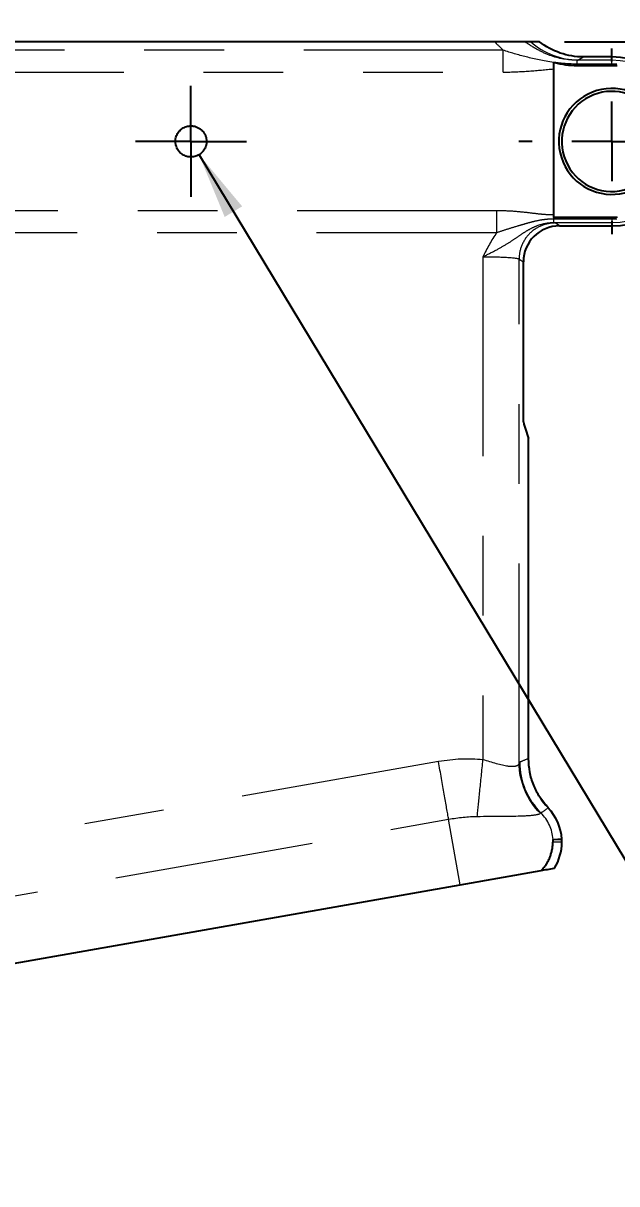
# Model space of a CAD drawing. Header units: inches. Extents: x 0.2 to 16.8, y 0.2 to 10.8.
# Drawn here: x 7.095 to 7.84, y 5.901 to 7.356 of the extents above; entities that cross this region are included whole.
import ezdxf

# ---------------------------------------------------------------- set-up
doc = ezdxf.new("R2010")
doc.units = ezdxf.units.IN
doc.header["$MEASUREMENT"] = 0
doc.linetypes.add('PHANTOM', pattern=[0.5, 0.25, -0.05, 0.05, -0.05, 0.05, -0.05])
doc.layers.add('FORMAT', color=7, linetype='Continuous')
doc.styles.add('SLDTEXTSTYLE0', font='TXT', dxfattribs={"width": 0.75})
doc.dimstyles.new('SLDDIMSTYLE2', dxfattribs={"dimtxt": 0.083333, "dimasz": 0.083333, "dimexe": 0, "dimexo": 0.0625, "dimgap": 0.020833, "dimtad": 0, "dimtih": 1, "dimtoh": 1, "dimdec": 3, "dimlfac": 2, "dimrnd": 1e-09, "dimzin": 4, "dimdsep": 46, "dimtxsty": 'SLDTEXTSTYLE0', "dimsah": 1, "dimcen": 0, "dimadec": 0, "dimazin": 1, "dimtfac": 1, "dimtdec": 3, "dimtofl": 0, "dimtmove": 0, "dimatfit": 3, "dimfxl": 1, "dimfrac": 2, "dimtolj": 1, "dimtzin": 12, "dimarcsym": 0})
doc.dimstyles.new('SLDDIMSTYLE5', dxfattribs={"dimtxt": 0.083333, "dimasz": 0.083333, "dimexe": 0, "dimexo": 0.0625, "dimgap": 0.020833, "dimtad": 2, "dimdec": 3, "dimlfac": 2, "dimrnd": 1e-09, "dimzin": 4, "dimdsep": 46, "dimtxsty": 'SLDTEXTSTYLE0', "dimsah": 1, "dimcen": 0.09, "dimadec": 0, "dimazin": 1, "dimtol": 1, "dimtp": 0.002, "dimtm": 0.002, "dimtfac": 1, "dimtdec": 3, "dimtmove": 0, "dimatfit": 0, "dimfxl": 1, "dimfrac": 2, "dimtolj": 1, "dimarcsym": 0})
doc.dimstyles.new('SLDDIMSTYLE6', dxfattribs={"dimtxt": 0.083333, "dimasz": 0.083333, "dimexe": 0, "dimexo": 0.0625, "dimgap": 0.020833, "dimtad": 2, "dimdec": 3, "dimlfac": 2, "dimrnd": 1e-09, "dimzin": 12, "dimdsep": 46, "dimtxsty": 'SLDTEXTSTYLE0', "dimsah": 1, "dimcen": 0.09, "dimadec": 0, "dimazin": 3, "dimtol": 1, "dimtp": 0.002, "dimtm": 0.002, "dimtfac": 1, "dimtdec": 3, "dimtofl": 0, "dimtmove": 0, "dimatfit": 3, "dimfxl": 1, "dimfrac": 2, "dimtolj": 1, "dimarcsym": 0})
doc.dimstyles.new('SLDDIMSTYLE7', dxfattribs={"dimtxt": 0.083333, "dimasz": 0.083333, "dimexe": 0, "dimexo": 0.0625, "dimgap": 0.020833, "dimtad": 0, "dimtih": 1, "dimtoh": 1, "dimdec": 4, "dimlfac": 2, "dimrnd": 1e-09, "dimzin": 4, "dimdsep": 46, "dimtxsty": 'SLDTEXTSTYLE0', "dimsah": 1, "dimcen": 0, "dimadec": 0, "dimazin": 1, "dimtol": 1, "dimtp": 0.0015, "dimtfac": 1, "dimtdec": 4, "dimtofl": 0, "dimtmove": 0, "dimatfit": 3, "dimfxl": 1, "dimfrac": 2, "dimtolj": 1, "dimtzin": 4, "dimarcsym": 0})
doc.dimstyles.new('SLDDIMSTYLE9', dxfattribs={"dimtxt": 0.083333, "dimasz": 0.083333, "dimexe": 0, "dimexo": 0.0625, "dimgap": 0.020833, "dimtad": 2, "dimdec": 3, "dimlfac": 2, "dimrnd": 1e-09, "dimzin": 4, "dimdsep": 46, "dimtxsty": 'SLDTEXTSTYLE0', "dimsah": 1, "dimcen": 0.09, "dimadec": 0, "dimazin": 1, "dimtol": 1, "dimtp": 0.002, "dimtm": 0.002, "dimtfac": 1, "dimtdec": 3, "dimtofl": 0, "dimtmove": 0, "dimatfit": 3, "dimfxl": 1, "dimfrac": 2, "dimtolj": 1, "dimarcsym": 0})

# ---------------------------------------------------------------- blocks, each defined once
blk = doc.blocks.new('SW_SYMBOL_HOLE_SPOT')
at = {"layer": 'FORMAT', "color": 0}
for p, q in [((0, 34.45), (0, 2.95)), ((62.99, 2.95), (62.99, 34.45)), ((0, 2.95), (62.99, 2.95))]:
    blk.add_line(p, q, dxfattribs=at)
blk = doc.blocks.new('_D_2')
at = {"layer": 'FORMAT'}
for p, q in [((6.3712, 6.0877), (7.2139, 5.6178)), ((7.2139, 5.6178), (7.4639, 5.6178))]:
    blk.add_line(p, q, dxfattribs=at)
blk.add_solid([(6.3712, 6.0877), (6.4377, 6.0359), (6.4502, 6.0583)], dxfattribs=at)
at = {"layer": 'FORMAT', "xscale": 0.0027037109, "yscale": 0.0027037109, "zscale": 0.0027037109}
blk.add_blockref('SW_SYMBOL_HOLE_SPOT', (8.3463, 5.5632), dxfattribs=at)
at = {"layer": 'FORMAT', "char_height": 0.08333, "attachment_point": 1, "style": 'SLDTEXTSTYLE0'}
for s, insert in [('%%c', (7.4639, 5.659)), ('%%c', (8.5713, 5.659)), ('0.1275', (7.5897, 5.659)), ('%%p', (7.9282, 5.659)), ('0.0015', (8.0077, 5.659)), ('.250', (8.6971, 5.659))]:
    blk.add_mtext(s, dxfattribs=dict(at, insert=insert))
blk = doc.blocks.new('_D_5')
at = {"layer": 'FORMAT'}
for p, q in [((8.1366, 7.3327), (8.1366, 7.493)), ((7.7742, 7.3327), (8.1866, 7.3327)), ((7.8833, 7.2077), (8.1866, 7.2077)), ((8.1366, 7.2077), (8.1366, 6.5584))]:
    blk.add_line(p, q, dxfattribs=at)
for points in [[(8.1366, 7.3327), (8.1494, 7.416), (8.1238, 7.416)], [(8.1366, 7.2077), (8.1238, 7.1244), (8.1494, 7.1244)]]:
    blk.add_solid(points, dxfattribs=at)
at = {"layer": 'FORMAT', "char_height": 0.08333, "attachment_point": 1, "rotation": 90.0001, "style": 'SLDTEXTSTYLE0'}
for s, insert in [('±.002', (8.0292, 6.7739)), ('.250', (8.0292, 6.5584))]:
    blk.add_mtext(s, dxfattribs=dict(at, insert=insert))
blk = doc.blocks.new('_D_6')
at = {"layer": 'FORMAT'}
for p, q in [((5.0471, 7.1684), (5.0471, 7.7512)), ((7.8333, 7.3741), (7.8333, 7.7512)), ((7.8333, 7.7012), (5.0471, 7.7012))]:
    blk.add_line(p, q, dxfattribs=at)
for points in [[(5.0471, 7.7012), (5.1304, 7.6884), (5.1304, 7.714)], [(7.8333, 7.7012), (7.75, 7.714), (7.75, 7.6884)]]:
    blk.add_solid(points, dxfattribs=at)
at = {"layer": 'FORMAT', "char_height": 0.08333, "attachment_point": 1, "style": 'SLDTEXTSTYLE0'}
for s, insert in [('5.572', (6.0569, 7.8086)), ('±.002', (6.3339, 7.8086))]:
    blk.add_mtext(s, dxfattribs=dict(at, insert=insert))
blk = doc.blocks.new('_D_7')
at = {"layer": 'FORMAT'}
for p, q in [((4.6453, 7.4179), (4.6453, 7.9649)), ((7.8333, 7.3741), (7.8333, 7.9649)), ((4.6453, 7.9149), (7.8333, 7.9149))]:
    blk.add_line(p, q, dxfattribs=at)
for points in [[(4.6453, 7.9149), (4.7287, 7.9021), (4.7287, 7.9277)], [(7.8333, 7.9149), (7.75, 7.9277), (7.75, 7.9021)]]:
    blk.add_solid(points, dxfattribs=at)
at = {"layer": 'FORMAT', "char_height": 0.08333, "attachment_point": 1, "style": 'SLDTEXTSTYLE0'}
for s, insert in [('6.376', (5.1687, 8.0223)), ('±.002', (5.4457, 8.0223))]:
    blk.add_mtext(s, dxfattribs=dict(at, insert=insert))
blk = doc.blocks.new('_D_8')
at = {"layer": 'FORMAT'}
for p, q in [((7.3159, 7.191), (8.0007, 6.0572)), ((8.0007, 6.0572), (8.2507, 6.0572))]:
    blk.add_line(p, q, dxfattribs=at)
blk.add_solid([(7.3159, 7.191), (7.348, 7.113), (7.3699, 7.1263)], dxfattribs=at)
at = {"layer": 'FORMAT', "attachment_point": 1, "style": 'SLDTEXTSTYLE0'}
for s, insert, char_height in [('.0015', (8.7208, 6.1646), 0.08333), ('+', (8.6535, 6.1646), 0.0833), ('%%c', (8.2507, 6.1029), 0.08333), ('.0780', (8.3765, 6.1029), 0.08333), ('.0000', (8.7208, 6.0535), 0.08333), ('-', (8.6687, 6.0535), 0.0833)]:
    blk.add_mtext(s, dxfattribs=dict(at, insert=insert, char_height=char_height))
blk = doc.blocks.new('_D_10')
at = {"layer": 'FORMAT'}
for p, q in [((4.3333, 8.0402), (4.3333, 8.1624)), ((7.8333, 7.3741), (7.8333, 8.1624)), ((7.8333, 8.1124), (4.3333, 8.1124))]:
    blk.add_line(p, q, dxfattribs=at)
for points in [[(4.3333, 8.1124), (4.4167, 8.0996), (4.4167, 8.1252)], [(7.8333, 8.1124), (7.75, 8.1252), (7.75, 8.0996)]]:
    blk.add_solid(points, dxfattribs=at)
at = {"layer": 'FORMAT', "char_height": 0.08333, "attachment_point": 1, "style": 'SLDTEXTSTYLE0'}
for s, insert in [('7.000', (6.218, 8.2198)), ('±.002', (6.495, 8.2198))]:
    blk.add_mtext(s, dxfattribs=dict(at, insert=insert))
blk = doc.blocks.new('SW_CENTERMARKSYMBOL_2')
at = {"layer": 'FORMAT', "color": 0}
for p, q in [((0, 0.1), (0, 0.1164)), ((0, 0), (0, 0.05)), ((-0.1, 0), (-0.1164, 0)), ((0, 0), (-0.05, 0)), ((0, 0), (0, -0.05)), ((0, 0), (0.05, 0)), ((0.1, 0), (0.1164, 0)), ((0, -0.1), (0, -0.1164))]:
    blk.add_line(p, q, dxfattribs=at)
blk = doc.blocks.new('SW_CENTERMARKSYMBOL_10')
at = {"layer": 'FORMAT', "color": 0}
for p, q in [((0, 0.05), (0, 0.0695)), ((0, 0), (0, 0.05)), ((-0.05, 0), (-0.0695, 0)), ((0, 0), (-0.05, 0)), ((0, 0), (0, -0.05)), ((0, 0), (0.05, 0)), ((0.05, 0), (0.0695, 0)), ((0, -0.05), (0, -0.0695))]:
    blk.add_line(p, q, dxfattribs=at)

msp = doc.modelspace()

# ---------------------------------------------------------------- linework, layer by layer
at = {"color": 7, "linetype": 'Continuous', "lineweight": 25}
for p, q in [((7.686211, 7.332699), (6.156627, 7.332699)), ((7.833331, 7.313588), (7.797848, 7.313588)), ((7.760496, 7.115491), (7.760496, 7.29857)), ((7.789832, 7.303037), (7.833331, 7.303037)), ((7.760496, 7.11236), (7.760496, 7.115491)), ((7.833331, 7.11236), (7.760496, 7.11236)), ((7.767668, 7.10181), (7.833331, 7.10181)), ((7.722413, 6.855899), (7.722413, 7.056589)), ((7.728923, 6.4338), (7.728923, 6.835258)), ((7.728923, 6.4338), (7.728883, 6.433815)), ((7.77054, 6.332967), (7.770664, 6.332968)), ((7.77054, 6.332967), (7.77054, 6.332967)), ((7.770664, 6.329032), (7.770664, 6.332968)), ((7.64326, 6.275691), (7.744798, 6.293595)), ((7.761366, 6.296517), (7.761529, 6.296545)), ((6.487525, 6.071904), (7.64326, 6.275691))]:
    msp.add_line(p, q, dxfattribs=at)
at = {"color": 8, "linetype": 'PHANTOM', "lineweight": 18}
for p, q in [((7.697155, 7.322097), (6.221507, 7.322097)), ((7.833331, 7.309447), (7.789832, 7.309447)), ((7.833331, 7.313588), (7.833331, 7.309447)), ((7.833331, 7.304652), (7.833331, 7.309447)), ((6.221507, 7.294641), (7.697155, 7.294641)), ((7.789832, 7.303037), (7.789832, 7.304652)), ((7.833331, 7.304652), (7.789832, 7.304652)), ((7.833331, 7.303037), (7.833331, 7.304652)), ((7.688969, 7.120756), (6.713201, 7.120756)), ((7.760085, 7.10595), (7.833331, 7.10595)), ((7.760496, 7.115491), (7.760096, 7.115491)), ((7.760096, 7.115491), (7.760096, 7.110745)), ((7.760096, 7.110745), (7.833331, 7.110745)), ((7.767668, 7.10181), (7.762267, 7.105409)), ((7.833331, 7.11236), (7.833331, 7.110745)), ((7.833331, 7.110745), (7.833331, 7.10595)), ((7.833331, 7.10181), (7.833331, 7.10595)), ((6.713201, 7.093301), (7.688969, 7.093301)), ((7.67184, 7.063157), (7.67184, 6.432375)), ((7.717053, 6.428355), (7.717053, 7.060161)), ((7.717053, 7.060161), (7.722413, 7.056589)), ((7.728883, 6.433815), (7.728883, 6.835258)), ((7.616045, 6.430034), (6.46031, 6.226246)), ((7.74449, 6.365681), (7.744494, 6.365677)), ((7.753514, 6.372074), (7.753589, 6.372075)), ((6.473042, 6.154041), (7.628777, 6.357828)), ((7.64326, 6.275691), (7.628777, 6.357828)), ((7.77054, 6.332967), (7.77054, 6.329032)), ((7.77054, 6.329032), (7.759395, 6.329032)), ((7.770664, 6.329032), (7.77054, 6.329032))]:
    msp.add_line(p, q, dxfattribs=at)
at = {"color": 7, "linetype": 'Continuous', "lineweight": 25, "flags": 128}
msp.add_lwpolyline([(7.75969, 6.332607), (7.765638, 6.332809), (7.77054, 6.332967)], dxfattribs=at)
at = {"color": 7, "linetype": 'Continuous', "lineweight": 25}
for centre, radius, start, end in [((7.833331, 7.207699), 0.105889, 270, 90), ((7.833331, 7.207699), 0.066437, 35.528552, 0), ((7.833331, 7.207699), 0.06275, 35.528552, 0), ((8.083331, 6.957699), 0.375, 195.751534, 199.05692), ((7.708331, 6.329032), 0.062457, 3.612428, 43.562968), ((7.708331, 6.329032), 0.062333, 328.588216, 0)]:
    msp.add_arc(centre, radius, start, end, dxfattribs=at)
at = {"color": 8, "linetype": 'PHANTOM', "lineweight": 18}
for centre, radius, start, end in [((7.833331, 7.207699), 0.101748, 0, 90), ((7.833331, 7.207699), 0.101748, 270, 0), ((7.718702, 6.427836), 0.001729, 118.439868, 162.517365), ((7.74508, 6.363968), 0.001807, 108.944519, 135.178012), ((7.708331, 6.329032), 0.051484, 3.981704, 45.379341), ((7.708331, 6.329032), 0.062333, 3.618505, 43.645998), ((7.708331, 6.329032), 0.062209, 328.487469, 0)]:
    msp.add_arc(centre, radius, start, end, dxfattribs=at)
for centre, major_axis, ratio, start_param, end_param in [((7.708539, 7.30918), (0.082954, 0.000949), 0.0400381, 6.08226218, 6.21007903), ((7.831928, 7.302006), (0.036524, 0.000099), 0.07239752, 1.35996563, 1.53216722), ((7.69283, 7.105538), (0.069556, -0.000289), 0.03885645, 0.05877209, 0.25875178), ((7.831928, 7.113391), (0.036524, -0.000099), 0.07239752, 4.75101809, 4.92321968), ((7.594728, 6.21989), (-0.169254, -0.170833), 0.75596051, 3.6899849, 3.96031626), ((7.728819, 6.340697), (0.000033, 0.093119), 0.06042636, 6.27765558, 6.30740235), ((7.749225, 6.329719), (0.004306, 0.042355), 0.05975497, 0.00662881, 0.03636859)]:
    msp.add_ellipse(centre, major_axis=major_axis, ratio=ratio, start_param=start_param, end_param=end_param, dxfattribs=at)
at = {"color": 7, "linetype": 'Continuous', "lineweight": 25}
for centre, major_axis, ratio, start_param, end_param in [((7.767751, 7.056506), (0.037752, -0.025155), 0.99802286, 2.15947801, 3.72844784), ((7.759686, 6.329038), (0.000004, 0.00357), 0.08152665, 6.28187928, 7.85556131)]:
    msp.add_ellipse(centre, major_axis=major_axis, ratio=ratio, start_param=start_param, end_param=end_param, dxfattribs=at)
for points, knots in [([(7.724221, 7.332699), (7.7239, 7.332699), (7.723231, 7.3327), (7.722009, 7.332701), (7.720569, 7.3327), (7.718605, 7.332698), (7.715809, 7.332703), (7.712119, 7.332698), (7.708314, 7.332697), (7.704883, 7.3327), (7.701002, 7.332698), (7.696356, 7.332691), (7.691097, 7.332692), (7.687767, 7.332697), (7.686211, 7.332699)], [0, 0, 0, 0, 0.04254738, 0.08879082, 0.13880653, 0.19265795, 0.27737497, 0.38571672, 0.49362764, 0.56865597, 0.63855327, 0.77279366, 0.89379662, 1, 1, 1, 1]), ([(7.760483, 7.29857), (7.760495, 7.298587), (7.760541, 7.298653), (7.760518, 7.29881), (7.760524, 7.299087), (7.7605, 7.299516), (7.760495, 7.30011), (7.760497, 7.300847), (7.760496, 7.302083), (7.760496, 7.303944), (7.760496, 7.305873), (7.760496, 7.30682)], [0, 0, 0, 0, 0.01250024, 0.04774095, 0.10542552, 0.18489214, 0.28522994, 0.39470229, 0.50022136, 0.75483251, 1, 1, 1, 1]), ([(7.761363, 7.3067), (7.765959, 7.305354), (7.770713, 7.304463), (7.780228, 7.30331), (7.785052, 7.303037), (7.789832, 7.303037)], [0, 0, 0, 0, 0.5, 0.5, 1, 1, 1, 1]), ([(7.325272, 7.207699), (7.325254, 7.207067), (7.325218, 7.205801), (7.324927, 7.203913), (7.324388, 7.201735), (7.323458, 7.199314), (7.321561, 7.195995), (7.318322, 7.192413), (7.313361, 7.189421), (7.307717, 7.188015), (7.301895, 7.188305), (7.296439, 7.190256), (7.291786, 7.193712), (7.288329, 7.198365), (7.286378, 7.203822), (7.286088, 7.209644), (7.287495, 7.215288), (7.290487, 7.22025), (7.29407, 7.223488), (7.297388, 7.225387), (7.300105, 7.226422), (7.302916, 7.227076), (7.304823, 7.227158), (7.305772, 7.227199)], [0, 0, 0, 0, 0.02062593, 0.04131723, 0.06227051, 0.09388992, 0.12587316, 0.18721822, 0.25023985, 0.31320489, 0.37449197, 0.43788753, 0.50001438, 0.5621406, 0.62553822, 0.68682818, 0.74979569, 0.81281711, 0.87416237, 0.90616374, 0.93776423, 0.96904824, 1, 1, 1, 1]), ([(7.305772, 7.227199), (7.306414, 7.227181), (7.307692, 7.227145), (7.309588, 7.226855), (7.311448, 7.22639), (7.31385, 7.225525), (7.316685, 7.224019), (7.319644, 7.221575), (7.322093, 7.218614), (7.323887, 7.215219), (7.325059, 7.211537), (7.325201, 7.208977), (7.325272, 7.207699)], [0, 0, 0, 0, 0.06276548, 0.12495448, 0.18720009, 0.25013367, 0.37489105, 0.50015237, 0.62521724, 0.75016905, 0.87519387, 1, 1, 1, 1]), ([(7.728919, 6.835155), (7.72892, 6.835151), (7.728934, 6.835112), (7.728907, 6.83519), (7.728883, 6.835258)], [0, 0, 0, 0, 0.12055399, 1, 1, 1, 1]), ([(7.753589, 6.372075), (7.749913, 6.376409), (7.742561, 6.385078), (7.734971, 6.400426), (7.729893, 6.416779), (7.729247, 6.428127), (7.728923, 6.4338)], [0, 0, 0, 0, 0.249958222, 0.500000549, 0.75004259, 1, 1, 1, 1]), ([(7.744798, 6.293595), (7.745304, 6.294114), (7.746349, 6.295184), (7.747883, 6.296951), (7.749428, 6.298907), (7.751314, 6.30157), (7.753466, 6.305137), (7.755524, 6.309459), (7.757179, 6.314011), (7.758394, 6.318679), (7.759228, 6.323738), (7.759339, 6.327241), (7.759395, 6.329032)], [0, 0, 0, 0, 0.05688207, 0.11735807, 0.18144235, 0.24910609, 0.36760286, 0.49901097, 0.61256068, 0.73476181, 0.86439172, 1, 1, 1, 1]), ([(7.744798, 6.293595), (7.747304, 6.294037), (7.749908, 6.294496), (7.755399, 6.295465), (7.758286, 6.295974), (7.761366, 6.296517)], [0, 0, 0, 0, 0.5, 0.5, 1, 1, 1, 1])]:
    msp.add_open_spline(points, degree=3, knots=knots, dxfattribs=at)
at = {"color": 8, "linetype": 'PHANTOM', "lineweight": 18}
for points in [[(7.686211, 7.332699), (7.6899, 7.329226), (7.693485, 7.325616), (7.697155, 7.322107)], [(7.731798, 7.332699), (7.747992, 7.318213), (7.769583, 7.309931), (7.791274, 7.309884)], [(7.789832, 7.304652), (7.779572, 7.304652), (7.769794, 7.305539), (7.761362, 7.3067)], [(7.789832, 7.304617), (7.789832, 7.307526), (7.789832, 7.309266), (7.789832, 7.309447)], [(7.791274, 7.309884), (7.793472, 7.311118), (7.795663, 7.312353), (7.797848, 7.313588)], [(7.688969, 7.120756), (7.688969, 7.118594), (7.688969, 7.110914), (7.688969, 7.099177), (7.688969, 7.093301)], [(7.760096, 7.110745), (7.760096, 7.107816), (7.760096, 7.106132), (7.760096, 7.105951)], [(7.688968, 7.093301), (7.682266, 7.083805), (7.676948, 7.073515), (7.67184, 7.063157)], [(7.728716, 6.433789), (7.725103, 6.432343), (7.721491, 6.430866), (7.717879, 6.429356)], [(7.753436, 6.372055), (7.737783, 6.388502), (7.728741, 6.411084), (7.728716, 6.433789)], [(7.753514, 6.372074), (7.737887, 6.388524), (7.728877, 6.411108), (7.728883, 6.433815)], [(7.743799, 6.365242), (7.727039, 6.381731), (7.717191, 6.40497), (7.717053, 6.428355)], [(7.717879, 6.429356), (7.717902, 6.405746), (7.727706, 6.382284), (7.74449, 6.365681)], [(7.628777, 6.357828), (7.641045, 6.359991), (7.653403, 6.361318), (7.664644, 6.361418)], [(7.74449, 6.365681), (7.747423, 6.367867), (7.750409, 6.369989), (7.753436, 6.372055)]]:
    msp.add_open_spline(points, degree=3, dxfattribs=at)
for points, knots in [([(7.697155, 7.294641), (7.697155, 7.296803), (7.697155, 7.300639), (7.697155, 7.310357), (7.697155, 7.316221), (7.697155, 7.322097)], [0, 0, 0, 0, 0.5, 0.5, 1, 1, 1, 1]), ([(7.760496, 7.306821), (7.747247, 7.308691), (7.73627, 7.311056), (7.715891, 7.316214), (7.706363, 7.318946), (7.697155, 7.322097)], [0, 0, 0, 0, 0.5, 0.5, 1, 1, 1, 1]), ([(7.789832, 7.309447), (7.778329, 7.309427), (7.7668, 7.311562), (7.750344, 7.317591), (7.745025, 7.320082), (7.734564, 7.325853), (7.729431, 7.329133), (7.724217, 7.332703)], [0, 0, 0, 0, 0.5, 0.5, 0.75, 0.75, 1, 1, 1, 1]), ([(7.697155, 7.294641), (7.708189, 7.294641), (7.719264, 7.295142), (7.740334, 7.296701), (7.750383, 7.297745), (7.760471, 7.298569)], [0, 0, 0, 0, 0.5, 0.5, 1, 1, 1, 1]), ([(7.760096, 7.115491), (7.756894, 7.115491), (7.753787, 7.115626), (7.748041, 7.116025), (7.745316, 7.116285), (7.737192, 7.117156), (7.731754, 7.117852), (7.720239, 7.119133), (7.714225, 7.119723), (7.701784, 7.12053), (7.695372, 7.120756), (7.688969, 7.120756)], [0, 0, 0, 0, 0.125, 0.125, 0.25, 0.25, 0.5, 0.5, 0.75, 0.75, 1, 1, 1, 1]), ([(7.67184, 7.063157), (7.677454, 7.065926), (7.68301, 7.068661), (7.693076, 7.073995), (7.697626, 7.076605), (7.705797, 7.081673), (7.709428, 7.084123), (7.716202, 7.088755), (7.719373, 7.090938), (7.725568, 7.094951), (7.728592, 7.096782), (7.734727, 7.100003), (7.737823, 7.101394), (7.74723, 7.104786), (7.753722, 7.105978), (7.760085, 7.105951)], [0, 0, 0, 0, 0.125, 0.125, 0.25, 0.25, 0.375, 0.375, 0.5, 0.5, 0.625, 0.625, 0.75, 0.75, 1, 1, 1, 1]), ([(7.688969, 7.093301), (7.693162, 7.094861), (7.697492, 7.096315), (7.706412, 7.099154), (7.710964, 7.100534), (7.718426, 7.102739), (7.72101, 7.103499), (7.726542, 7.10509), (7.729494, 7.105927), (7.736143, 7.107654), (7.739868, 7.108536), (7.746571, 7.109707), (7.748996, 7.110063), (7.754307, 7.110582), (7.757172, 7.110745), (7.760096, 7.110745)], [0, 0, 0, 0, 0.25, 0.25, 0.5, 0.5, 0.625, 0.625, 0.75, 0.75, 0.875, 0.875, 0.9375, 0.9375, 1, 1, 1, 1]), ([(7.762267, 7.105409), (7.756355, 7.105398), (7.750446, 7.104212), (7.739521, 7.099669), (7.734509, 7.096314), (7.726141, 7.087939), (7.722788, 7.082924), (7.718249, 7.07199), (7.717064, 7.066077), (7.717053, 7.060161)], [0, 0, 0, 0, 0.25, 0.25, 0.5, 0.5, 0.75, 0.75, 1, 1, 1, 1]), ([(7.67184, 7.063157), (7.683298, 7.063157), (7.694667, 7.062834), (7.711336, 7.061742), (7.716454, 7.06096), (7.717053, 7.060161)], [0, 0, 0, 0, 0.5, 0.5, 1, 1, 1, 1]), ([(7.664644, 6.361418), (7.665483, 6.369693), (7.66658, 6.380513), (7.669067, 6.40503), (7.670452, 6.418694), (7.67184, 6.432375)], [0, 0, 0, 0, 0.5, 0.5, 1, 1, 1, 1]), ([(7.717053, 6.428355), (7.716755, 6.426446), (7.715357, 6.425042), (7.710563, 6.423607), (7.707146, 6.423614), (7.694654, 6.425358), (7.683268, 6.428923), (7.67184, 6.432375)], [0, 0, 0, 0, 0.25, 0.25, 0.5, 0.5, 1, 1, 1, 1]), ([(7.628777, 6.357828), (7.627349, 6.365925), (7.625426, 6.376833), (7.621014, 6.401857), (7.618531, 6.415936), (7.616045, 6.430034)], [0, 0, 0, 0, 0.5, 0.5, 1, 1, 1, 1]), ([(7.664644, 6.361418), (7.685238, 6.3616), (7.70449, 6.361511), (7.725852, 6.362246), (7.731729, 6.362624), (7.740236, 6.363729), (7.742891, 6.364442), (7.743799, 6.365242)], [0, 0, 0, 0, 0.5, 0.5, 0.75, 0.75, 1, 1, 1, 1])]:
    msp.add_open_spline(points, degree=3, knots=knots, dxfattribs=at)
at = {"color": 7, "linetype": 'Continuous', "lineweight": 25}
for points in [[(7.731799, 7.332699), (7.730954, 7.332699), (7.728344, 7.332699), (7.724206, 7.332699)], [(7.742512, 7.332699), (7.738848, 7.332699), (7.735287, 7.332699), (7.731798, 7.332699)], [(7.797848, 7.313588), (7.777972, 7.313588), (7.758176, 7.320468), (7.742512, 7.332699)], [(7.760496, 7.306934), (7.760782, 7.306848), (7.761069, 7.306763), (7.761356, 7.306679)], [(7.760496, 7.306809), (7.760496, 7.306851), (7.760496, 7.306893), (7.760496, 7.306934)], [(7.833331, 7.303037), (7.835547, 7.303037), (7.837753, 7.302984), (7.839967, 7.302886)], [(7.839967, 7.112512), (7.837753, 7.112413), (7.835547, 7.11236), (7.833331, 7.11236)]]:
    msp.add_open_spline(points, degree=3, dxfattribs=at)

# ---------------------------------------------------------------- block references
at = {"layer": 'FORMAT'}
for name, p in [('SW_CENTERMARKSYMBOL_2', (7.833331, 7.207699)), ('SW_CENTERMARKSYMBOL_10', (7.305772, 7.207699))]:
    msp.add_blockref(name, p, dxfattribs=at)

# ---------------------------------------------------------------- dimensions: what is measured, and where the dimension line sits
for base, p1, p2, dimstyle, picture, middle in [((4.333331, 8.11242), (7.833331, 7.324136), (4.333331, 7.990179), 'SLDDIMSTYLE9', '_D_10', (6.494687, 8.11242)), ((7.833331, 7.914915), (4.645339, 7.367935), (7.833331, 7.324136), 'SLDDIMSTYLE6', '_D_7', (5.445412, 7.914915)), ((5.047111, 7.701186), (7.833331, 7.324136), (5.047111, 7.118431), 'SLDDIMSTYLE6', '_D_6', (6.33359, 7.701186))]:
    dim = msp.add_linear_dim(base=base, p1=p1, p2=p2, dimstyle=dimstyle, dxfattribs=at)
    dim.commit()
    dim.dimension.update_dxf_attribs({"geometry": picture, "text_midpoint": middle, "dimtype": 160})
dim = msp.add_linear_dim(base=(8.136588, 7.207699), p1=(7.724217, 7.332703), p2=(7.833331, 7.207699), angle=270.000086, dimstyle='SLDDIMSTYLE5', dxfattribs=at)
dim.commit()
dim.dimension.update_dxf_attribs({"geometry": '_D_5', "text_midpoint": (8.136588, 6.804345), "dimtype": 160})
dim = msp.add_diameter_dim_2p(p1=(7.29569, 7.22439), p2=(7.315854, 7.191007), dimstyle='SLDDIMSTYLE7', dxfattribs=at)
dim.commit()
dim.dimension.update_dxf_attribs({"geometry": '_D_8', "text_midpoint": (8.624269, 6.057191), "dimtype": 163})
dim = msp.add_diameter_dim_2p(p1=(6.262011, 6.148569), p2=(6.371186, 6.087694), text='%%c0.1275%%p0.0015{\\fGDT;v}<>', dimstyle='SLDDIMSTYLE2', dxfattribs=at)
dim.commit()
dim.dimension.update_dxf_attribs({"geometry": '_D_2', "text_midpoint": (8.188216, 5.617826), "dimtype": 163})

doc.saveas('drawing.dxf')
